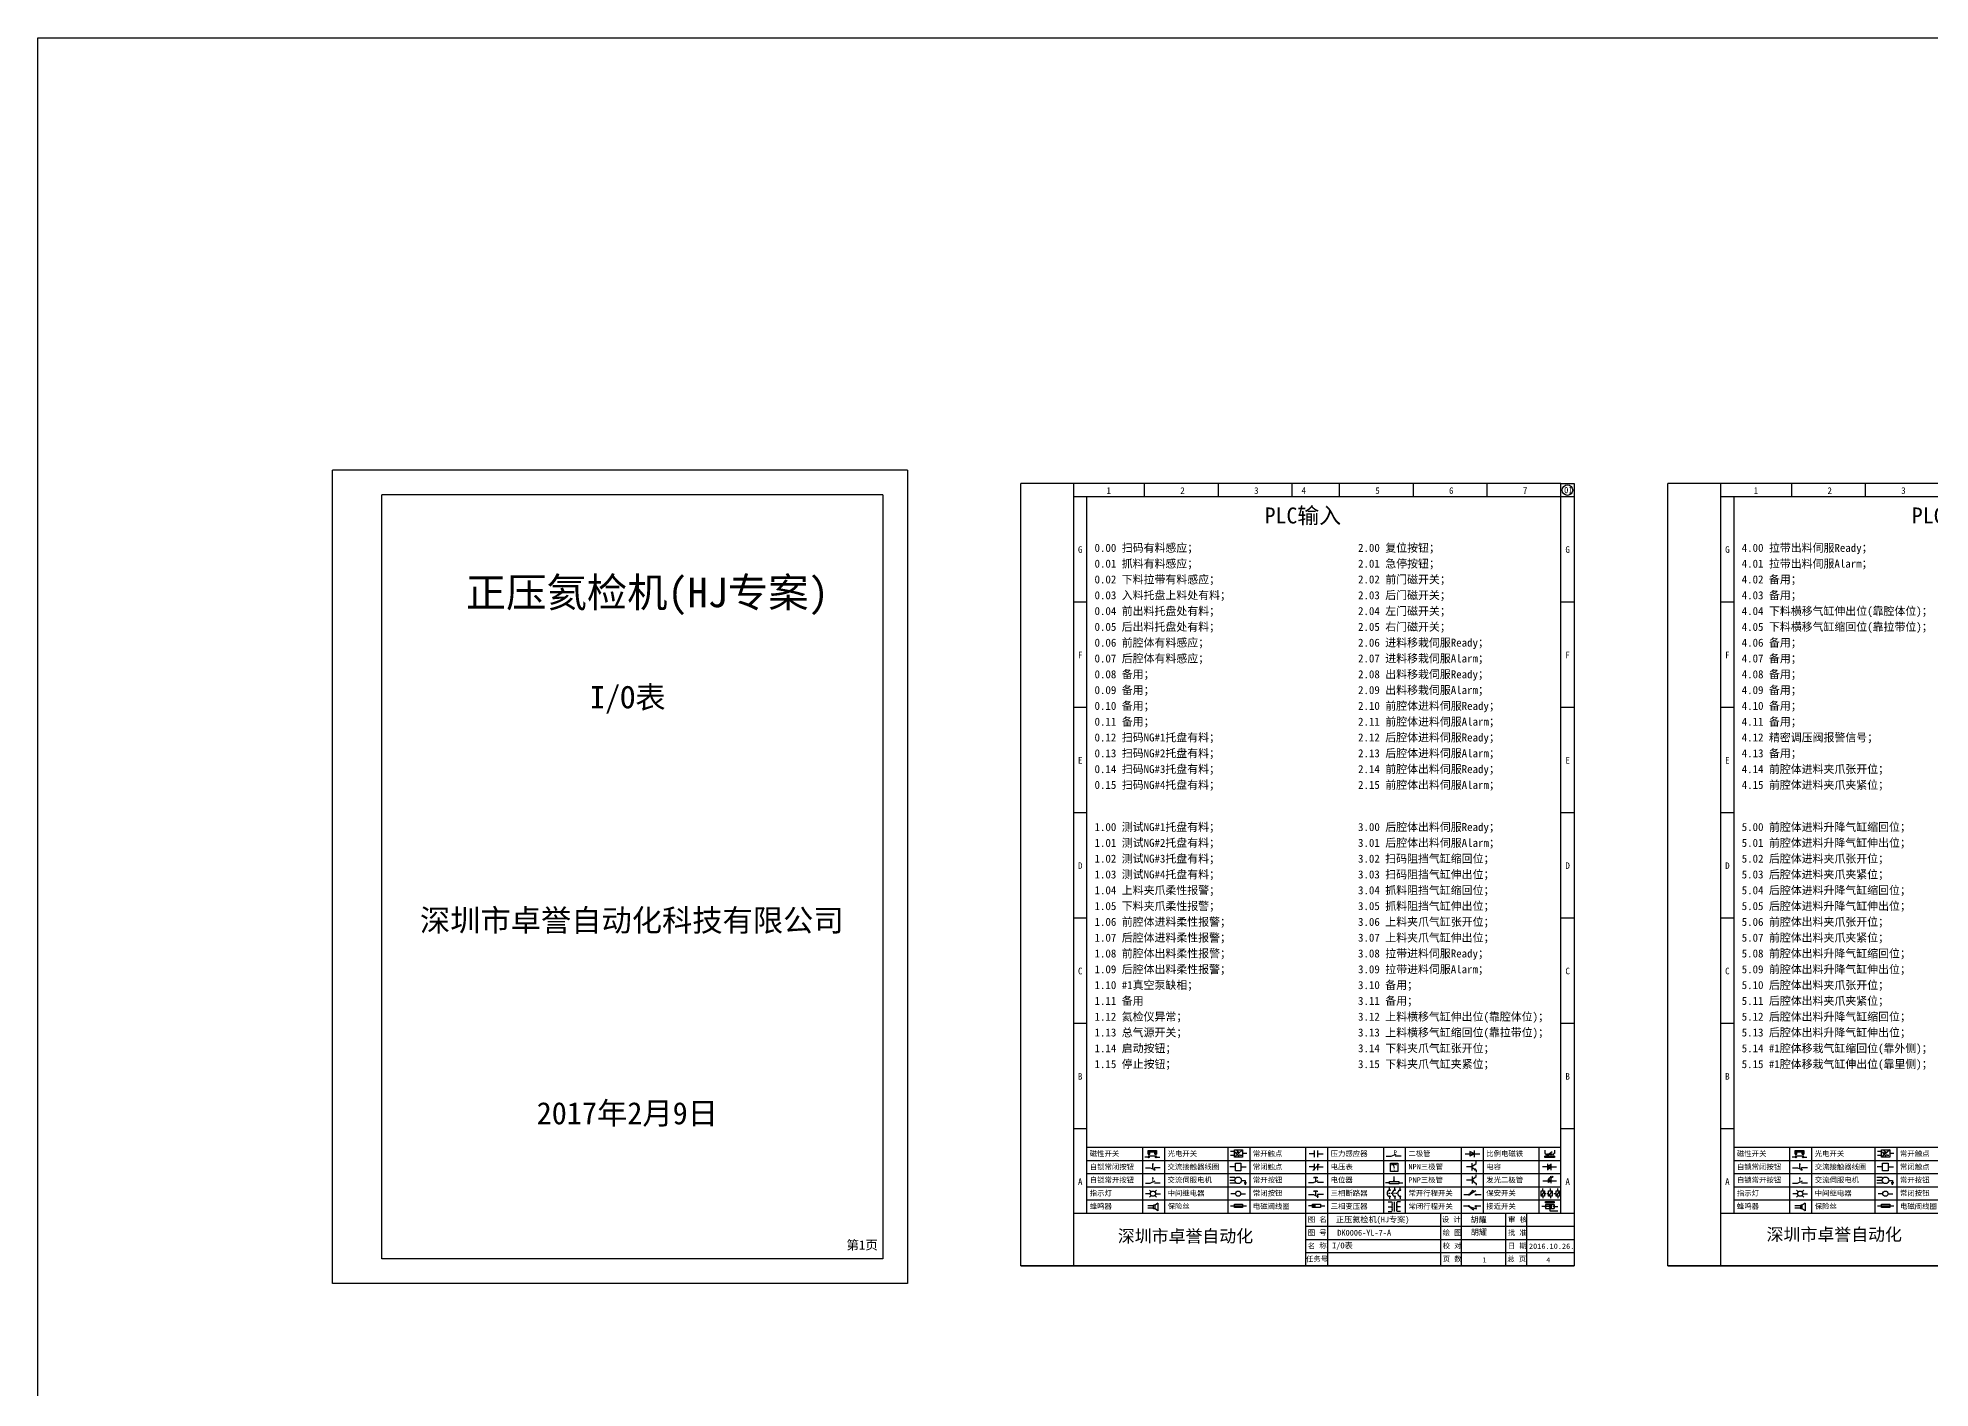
# Model space of a CAD drawing. Header units: millimetres. Extents: x -97 to 5214, y -62 to 3239.
# Drawn here: x -97 to 621, y 1244 to 1757 of the extents above; entities that cross this region are included whole.
import ezdxf

# ---------------------------------------------------------------- set-up
doc = ezdxf.new("R2010")
doc.units = ezdxf.units.MM
doc.layers.add('电气图内容', color=7, linetype='Continuous')
doc.styles.get("Standard").update_dxf_attribs({"font": 'SimSun.ttf'})
doc.styles.add('汉字', font='NSimSun.ttf')

# ---------------------------------------------------------------- blocks, each defined once
blk = doc.blocks.new('磁性开关')
at = {"linetype": 'ByBlock'}
h = blk.add_hatch(dxfattribs=at)
h.set_pattern_fill('ANSI31', color=256, scale=0.1, style=0)
h.paths.add_polyline_path([(-1907.69, -775.29), (-1910.88, -775.29), (-1910.88, -776.69), (-1910.25, -776.69), (-1910.25, -775.79), (-1908.31, -775.79), (-1908.31, -776.69), (-1907.69, -776.69)])
for p, q in [((-1910.88, -776.69), (-1910.88, -775.29)), ((-1910.88, -775.29), (-1907.69, -775.29)), ((-1907.69, -775.29), (-1907.69, -776.69)), ((-1910.91, -777.81), (-1912.09, -777.81)), ((-1910.88, -776.69), (-1910.25, -776.69)), ((-1910.88, -777.39), (-1907.69, -777.39)), ((-1910.25, -776.69), (-1910.25, -775.79)), ((-1910.25, -775.79), (-1908.31, -775.79)), ((-1908.31, -776.69), (-1908.31, -775.79)), ((-1908.31, -776.69), (-1907.69, -776.69)), ((-1907.66, -777.81), (-1906.48, -777.81))]:
    blk.add_line(p, q, dxfattribs=at)
for centre in [(-1910.68, -777.81), (-1907.88, -777.81)]:
    blk.add_circle(centre, 0.225, dxfattribs=at)
blk = doc.blocks.new('*U61')
at = {"linetype": 'ByBlock'}
for p, q in [((-1911.92, -782.07), (-1910.06, -782.07)), ((-1910.06, -782.07), (-1908.18, -782.88)), ((-1909.23, -780.45), (-1909.23, -780.67)), ((-1909.23, -780.45), (-1908.92, -780.84)), ((-1909.23, -780.84), (-1909.23, -781.05)), ((-1909.23, -781.23), (-1909.23, -781.44)), ((-1909.23, -781.61), (-1909.23, -781.83)), ((-1909.23, -782), (-1909.23, -782.21)), ((-1909.23, -782.38), (-1909.23, -782.43)), ((-1908.52, -783.07), (-1908.52, -782.07)), ((-1906.25, -782.07), (-1908.52, -782.07))]:
    blk.add_line(p, q, dxfattribs=at)
blk = doc.blocks.new('常开按钮')
at = {"linetype": 'ByBlock'}
for p, q in [((-1911.92, -787.73), (-1910.06, -787.73)), ((-1910.06, -787.73), (-1908.18, -786.93)), ((-1909.9, -785.68), (-1908.56, -785.68)), ((-1909.9, -785.68), (-1909.9, -786.07)), ((-1909.23, -785.68), (-1909.23, -785.89)), ((-1909.23, -786.06), (-1909.23, -786.28)), ((-1909.23, -786.45), (-1909.23, -786.67)), ((-1909.23, -786.84), (-1909.23, -787.05)), ((-1909.23, -787.22), (-1909.23, -787.38)), ((-1908.56, -785.68), (-1908.56, -786.07)), ((-1906.25, -787.73), (-1908.52, -787.73))]:
    blk.add_line(p, q, dxfattribs=at)
blk = doc.blocks.new('*U62')
at = {"linetype": 'ByBlock'}
for p, q in [((-1911.92, -792.89), (-1910.06, -792.89)), ((-1910.06, -792.89), (-1908.18, -792.08)), ((-1908.88, -791.17), (-1909.23, -790.71)), ((-1909.23, -790.71), (-1909.23, -790.92)), ((-1909.23, -791.09), (-1909.23, -791.31)), ((-1909.23, -791.48), (-1909.23, -791.69)), ((-1909.23, -791.86), (-1909.23, -792.08)), ((-1909.23, -792.25), (-1909.23, -792.47)), ((-1906.25, -792.89), (-1908.52, -792.89))]:
    blk.add_line(p, q, dxfattribs=at)
blk = doc.blocks.new('蜂鸣器')
at = {"linetype": 'ByBlock'}
for p, q in [((-1908.8, -796.48), (-1911.01, -796.48)), ((-1908.25, -796.26), (-1908.8, -796.26)), ((-1908.8, -797.68), (-1908.8, -796.26)), ((-1907.17, -795.53), (-1908.25, -796.26)), ((-1908.25, -797.68), (-1908.25, -796.26)), ((-1907.17, -795.53), (-1907.17, -798.41)), ((-1908.8, -797.46), (-1911.01, -797.46)), ((-1908.25, -797.68), (-1908.8, -797.68)), ((-1907.17, -798.41), (-1908.25, -797.68))]:
    blk.add_line(p, q, dxfattribs=at)
blk = doc.blocks.new('光电开关')
at = {"linetype": 'ByBlock'}
h = blk.add_hatch(dxfattribs=at)
h.set_pattern_fill('ANSI31', color=256, scale=0.01, style=0)
h.set_pattern_definition([(45, (0.172267, 0), (-0.0224506403, 0.0224506403), [])])
h.paths.add_polyline_path([(-1882.44, -776.34), (-1882.5, -775.91), (-1882.68, -776.07)])
h.paths.add_polyline_path([(-1882.44, -776.34), (-1882.68, -776.07), (-1882.86, -776.23)])
h.paths.add_polyline_path([(-1883.11, -776.45), (-1883.29, -776.61), (-1883.05, -776.88)])
h.paths.add_polyline_path([(-1883.29, -776.61), (-1883.47, -776.77), (-1883.05, -776.88)])
for p, q in [((-1880.91, -775.3), (-1884.01, -778.05)), ((-1883.14, -775.55), (-1882.44, -776.34)), ((-1884.01, -775.96), (-1885.56, -775.96)), ((-1884.01, -777.39), (-1885.56, -777.39)), ((-1883.75, -776.09), (-1883.05, -776.88)), ((-1883.11, -776.45), (-1883.47, -776.77)), ((-1883.05, -776.88), (-1883.47, -776.77)), ((-1883.05, -776.88), (-1883.11, -776.45)), ((-1882.5, -775.91), (-1882.86, -776.23)), ((-1882.44, -776.34), (-1882.86, -776.23)), ((-1882.78, -777.47), (-1882.23, -777.47)), ((-1882.44, -776.34), (-1882.5, -775.91)), ((-1882.23, -777.47), (-1882.23, -777.14)), ((-1882.23, -777.14), (-1881.78, -777.14)), ((-1881.78, -777.47), (-1881.78, -777.14)), ((-1881.23, -777.47), (-1881.78, -777.47)), ((-1879.37, -776.67), (-1880.91, -776.67))]:
    blk.add_line(p, q, dxfattribs=at)
blk.add_lwpolyline([(-1884.01, -775.3), (-1880.91, -775.3), (-1880.91, -778.05), (-1884.01, -778.05)], close=True, dxfattribs=at)
blk = doc.blocks.new('交流接触器线圈')
at = {"linetype": 'ByBlock'}
for p, q in [((-1880.82, -781.77), (-1882.87, -781.77)), ((-1878.72, -781.77), (-1876.67, -781.77))]:
    blk.add_line(p, q, dxfattribs=at)
blk.add_lwpolyline([(-1880.82, -780.28), (-1878.72, -780.28), (-1878.72, -783.26), (-1880.82, -783.26)], close=True, dxfattribs=at)
blk = doc.blocks.new('交流伺服电机')
at = {"linetype": 'ByBlock'}
for p, q in [((-1880.97, -785.75), (-1882.94, -785.75)), ((-1880.97, -786.85), (-1882.94, -786.85)), ((-1880.97, -787.94), (-1882.94, -787.94)), ((-1880.97, -785.75), (-1880.65, -786.03)), ((-1880.97, -787.94), (-1880.65, -787.67)), ((-1878.49, -786.85), (-1877.07, -786.85)), ((-1877.54, -787.72), (-1876.59, -787.72)), ((-1877.38, -788.01), (-1876.75, -788.01)), ((-1877.23, -788.29), (-1876.9, -788.29)), ((-1877.07, -786.85), (-1877.07, -787.72))]:
    blk.add_line(p, q, dxfattribs=at)
blk.add_circle((-1879.73, -786.85), 1.24, dxfattribs=at)
blk = doc.blocks.new('中间继电器')
at = {"linetype": 'ByBlock'}
for p, q in [((-1880.72, -791.92), (-1882.54, -791.92)), ((-1878.74, -791.92), (-1876.92, -791.92))]:
    blk.add_line(p, q, dxfattribs=at)
blk.add_circle((-1879.73, -791.92), 0.992, dxfattribs=at)
blk = doc.blocks.new('保险丝')
at = {"linetype": 'ByBlock'}
blk.add_line((-1882.72, -796.49), (-1876.55, -796.49), dxfattribs=at)
blk.add_lwpolyline([(-1881.2, -795.86), (-1878.06, -795.86), (-1878.06, -797.12), (-1881.2, -797.12)], close=True, dxfattribs=at)
blk = doc.blocks.new('指示灯')
at = {"linetype": 'ByBlock'}
for p, q in [((-1854.62, -775.59), (-1853.97, -776.23)), ((-1851.9, -775.59), (-1852.54, -776.23)), ((-1854.25, -776.92), (-1856.06, -776.92)), ((-1854.62, -778.25), (-1853.97, -777.61)), ((-1851.9, -778.25), (-1852.54, -777.61)), ((-1852.26, -776.92), (-1850.45, -776.92))]:
    blk.add_line(p, q, dxfattribs=at)
blk.add_circle((-1853.26, -776.92), 0.992, dxfattribs=at)
blk = doc.blocks.new('常开触点')
at = {"linetype": 'ByBlock'}
for p, q in [((-1853.82, -781.77), (-1855.88, -781.77)), ((-1853.82, -782.99), (-1853.82, -780.56)), ((-1852.6, -782.99), (-1852.6, -780.56)), ((-1852.6, -781.77), (-1850.55, -781.77))]:
    blk.add_line(p, q, dxfattribs=at)
blk = doc.blocks.new('常闭触点')
at = {"linetype": 'ByBlock'}
for p, q in [((-1853.82, -786.77), (-1855.88, -786.77)), ((-1852.01, -785.66), (-1854.43, -788.1)), ((-1853.82, -787.99), (-1853.82, -785.56)), ((-1852.6, -787.99), (-1852.6, -785.56)), ((-1852.6, -786.77), (-1850.55, -786.77))]:
    blk.add_line(p, q, dxfattribs=at)
blk = doc.blocks.new('常闭按钮')
at = {"linetype": 'ByBlock'}
for p, q in [((-1856.13, -792.28), (-1854.28, -792.28)), ((-1854.28, -792.28), (-1852.4, -793.09)), ((-1854.11, -790.83), (-1852.77, -790.83)), ((-1854.11, -790.83), (-1854.11, -791.22)), ((-1853.44, -790.83), (-1853.44, -791.04)), ((-1853.44, -791.21), (-1853.44, -791.43)), ((-1853.44, -791.6), (-1853.44, -791.82)), ((-1853.44, -791.99), (-1853.44, -792.2)), ((-1853.44, -792.37), (-1853.44, -792.53)), ((-1852.77, -790.83), (-1852.77, -791.22)), ((-1850.47, -792.28), (-1852.73, -792.28)), ((-1852.73, -792.28), (-1852.73, -793.43))]:
    blk.add_line(p, q, dxfattribs=at)
blk = doc.blocks.new('电磁阀线圈')
at = {"linetype": 'ByBlock'}
for p, q in [((-1854.61, -796.54), (-1856.17, -796.54)), ((-1854.61, -795.92), (-1853.75, -797.16)), ((-1853.75, -795.92), (-1854.61, -797.16)), ((-1853.75, -795.92), (-1853.75, -797.16)), ((-1851.53, -796.54), (-1849.97, -796.54))]:
    blk.add_line(p, q, dxfattribs=at)
blk.add_lwpolyline([(-1854.61, -795.92), (-1851.53, -795.92), (-1851.53, -797.16), (-1854.61, -797.16)], close=True, dxfattribs=at)
blk = doc.blocks.new('电容')
at = {"linetype": 'ByBlock'}
for p, q in [((-1756.08, -781.77), (-1758.13, -781.77)), ((-1756.08, -782.99), (-1756.08, -780.56)), ((-1754.86, -780.79), (-1756.08, -781.55)), ((-1754.86, -781.44), (-1756.08, -782.2)), ((-1754.86, -781.99), (-1756.08, -782.75)), ((-1754.86, -782.99), (-1754.86, -780.56)), ((-1754.86, -781.77), (-1752.81, -781.77))]:
    blk.add_line(p, q, dxfattribs=at)
blk = doc.blocks.new('电压表')
at = {"linetype": 'ByBlock'}
for p, q in [((-1814.84, -780.75), (-1814.91, -781.13)), ((-1814.6, -781.05), (-1814.91, -781.13)), ((-1814.84, -780.75), (-1814.46, -782.26)), ((-1814.84, -780.75), (-1814.6, -781.05))]:
    blk.add_line(p, q, dxfattribs=at)
blk.add_lwpolyline([(-1815.84, -780.34), (-1813.07, -780.34), (-1813.07, -783.49), (-1815.84, -783.49)], close=True, dxfattribs=at)
blk.add_arc((-1814.46, -782.26), 1.56, 46.83135, 133.16865, dxfattribs=at)
at = {"linetype": 'ByBlock', "insert": (-1814.7, -782.39), "char_height": 0.75, "width": 0.6768, "attachment_point": 1}
blk.add_mtext('V', dxfattribs=at)
blk = doc.blocks.new('电位器')
at = {"linetype": 'ByBlock'}
for p, q in [((-1816.21, -787.75), (-1817.79, -787.75)), ((-1814.45, -787.3), (-1814.62, -786.96)), ((-1814.62, -786.96), (-1814.27, -786.96)), ((-1814.45, -787.3), (-1814.45, -785.39)), ((-1814.45, -787.3), (-1814.27, -786.96)), ((-1812.68, -787.75), (-1811.1, -787.75))]:
    blk.add_line(p, q, dxfattribs=at)
blk.add_lwpolyline([(-1816.21, -787.3), (-1812.68, -787.3), (-1812.68, -788.2), (-1816.21, -788.2)], close=True, dxfattribs=at)
blk = doc.blocks.new('三相断路器')
at = {"linetype": 'ByBlock'}
for p, q in [((-1816.17, -790.33), (-1816.17, -789.7)), ((-1814.17, -790.33), (-1814.17, -789.7)), ((-1812.18, -790.33), (-1812.18, -789.7)), ((-1817.14, -791.74), (-1816.72, -791.74)), ((-1816.45, -791.74), (-1816.03, -791.74)), ((-1816.17, -793.19), (-1816.17, -793.83)), ((-1815.76, -791.74), (-1815.34, -791.74)), ((-1815.07, -791.74), (-1814.65, -791.74)), ((-1814.38, -791.74), (-1813.96, -791.74)), ((-1814.17, -793.19), (-1814.17, -793.83)), ((-1813.69, -791.74), (-1813.27, -791.74)), ((-1812.18, -793.19), (-1812.18, -793.83))]:
    blk.add_line(p, q, dxfattribs=at)
for centre in [(-1816.17, -790.55), (-1816.17, -792.98), (-1814.17, -790.55), (-1814.17, -792.98), (-1812.18, -790.55), (-1812.18, -792.98)]:
    blk.add_circle(centre, 0.219, dxfattribs=at)
for centre in [(-1815.81, -791.74), (-1813.82, -791.74), (-1811.83, -791.74)]:
    blk.add_arc(centre, 1.32, 115.57905, 244.42095, dxfattribs=at)
blk = doc.blocks.new('三相变压器')
at = {"linetype": 'ByBlock'}
for p, q in [((-1816.69, -795.03), (-1815.37, -795.03)), ((-1816.69, -796.87), (-1815.37, -796.87)), ((-1815.37, -795.03), (-1815.37, -795.24)), ((-1814.34, -798.7), (-1814.34, -795.04)), ((-1812, -795.03), (-1813.32, -795.03)), ((-1813.32, -795.03), (-1813.32, -795.24)), ((-1812, -796.87), (-1813.32, -796.87)), ((-1816.69, -798.71), (-1815.37, -798.71)), ((-1815.37, -798.71), (-1815.37, -798.5)), ((-1813.32, -798.71), (-1813.32, -798.5)), ((-1812, -798.71), (-1813.32, -798.71))]:
    blk.add_line(p, q, dxfattribs=at)
for centre, start, end in [((-1815.37, -795.51), 270, 90), ((-1815.37, -796.06), 270, 90), ((-1815.37, -796.6), 270, 90), ((-1815.37, -797.14), 270, 90), ((-1813.32, -795.51), 90, 270), ((-1813.32, -796.06), 90, 270), ((-1813.32, -796.6), 90, 270), ((-1813.32, -797.14), 90, 270), ((-1815.37, -797.68), 270, 90), ((-1815.37, -798.23), 270, 90), ((-1813.32, -797.68), 90, 270), ((-1813.32, -798.23), 90, 270)]:
    blk.add_arc(centre, 0.271, start, end, dxfattribs=at)
blk = doc.blocks.new('二极管')
at = {"linetype": 'ByBlock'}
for p, q in [((-1783.97, -777.99), (-1783.97, -775.56)), ((-1787.52, -776.77), (-1781.92, -776.77)), ((-1783.97, -776.77), (-1785.69, -775.9)), ((-1785.69, -775.9), (-1785.69, -777.65)), ((-1783.97, -776.77), (-1785.69, -777.65))]:
    blk.add_line(p, q, dxfattribs=at)
blk = doc.blocks.new('NPN三极管')
at = {"linetype": 'ByBlock'}
for p, q in [((-1785.73, -781.97), (-1787.81, -781.97)), ((-1785.73, -780.61), (-1785.73, -783.32)), ((-1785.73, -781.82), (-1784.15, -780.66)), ((-1785.73, -782.11), (-1784.15, -783.27)), ((-1784.41, -782.73), (-1784.74, -783.18)), ((-1784.15, -783.27), (-1784.41, -782.73)), ((-1784.15, -780.66), (-1784.15, -779.98)), ((-1784.15, -783.27), (-1784.74, -783.18)), ((-1784.15, -783.27), (-1784.15, -783.96))]:
    blk.add_line(p, q, dxfattribs=at)
blk = doc.blocks.new('发光二极管')
at = {"linetype": 'ByBlock'}
for p, q in [((-1758.01, -786.77), (-1752.89, -786.77)), ((-1754.84, -786.77), (-1756.04, -786.16)), ((-1756.04, -786.16), (-1756.04, -787.39)), ((-1754.84, -786.77), (-1756.04, -787.39)), ((-1755.78, -785.92), (-1754.89, -785.14)), ((-1754.89, -785.14), (-1755.2, -785.22)), ((-1755.2, -785.22), (-1755.01, -785.43)), ((-1755.08, -785.92), (-1754.18, -785.14)), ((-1754.89, -785.14), (-1755.01, -785.43)), ((-1754.84, -787.63), (-1754.84, -785.92)), ((-1754.18, -785.14), (-1754.49, -785.22)), ((-1754.49, -785.22), (-1754.31, -785.43)), ((-1754.18, -785.14), (-1754.31, -785.43))]:
    blk.add_line(p, q, dxfattribs=at)
blk = doc.blocks.new('PNP三极管')
at = {"linetype": 'ByBlock'}
for p, q in [((-1784.9, -786.74), (-1786.98, -786.74)), ((-1784.9, -785.38), (-1784.9, -788.09)), ((-1784.9, -786.59), (-1783.32, -785.43)), ((-1784.9, -786.88), (-1783.32, -788.04)), ((-1784.9, -786.88), (-1784.31, -786.97)), ((-1784.9, -786.88), (-1784.64, -787.42)), ((-1784.31, -786.97), (-1784.64, -787.42)), ((-1783.32, -785.43), (-1783.32, -784.75)), ((-1783.32, -788.04), (-1783.32, -788.73))]:
    blk.add_line(p, q, dxfattribs=at)
blk = doc.blocks.new('常开行程开关')
at = {"linetype": 'ByBlock'}
for p, q in [((-1786.29, -792.3), (-1788.01, -792.3)), ((-1785.89, -792.17), (-1784.52, -790.62)), ((-1785.89, -792.17), (-1783.43, -790.72)), ((-1784.52, -790.62), (-1784.19, -791.17)), ((-1781.48, -792.3), (-1783.21, -792.3))]:
    blk.add_line(p, q, dxfattribs=at)
for centre in [(-1786.07, -792.3), (-1783.42, -792.3)]:
    blk.add_circle(centre, 0.219, dxfattribs=at)
blk = doc.blocks.new('常闭行程开关')
at = {"linetype": 'ByBlock'}
for p, q in [((-1786.34, -796.62), (-1788.07, -796.62)), ((-1785.93, -796.72), (-1783.25, -797.7)), ((-1785.93, -796.72), (-1784.3, -798)), ((-1783.48, -796.84), (-1783.48, -797.85)), ((-1781.54, -796.62), (-1783.26, -796.62)), ((-1784.3, -798), (-1784.08, -797.4))]:
    blk.add_line(p, q, dxfattribs=at)
for centre in [(-1786.12, -796.62), (-1783.48, -796.62)]:
    blk.add_circle(centre, 0.219, dxfattribs=at)
blk = doc.blocks.new('比例电磁阀')
at = {"linetype": 'ByBlock'}
for p, q in [((-1757.26, -775.38), (-1757.26, -776.71)), ((-1753.58, -775.38), (-1753.58, -776.71)), ((-1757.26, -776.71), (-1757.05, -776.71)), ((-1753.6, -777.73), (-1757.25, -777.73)), ((-1757.25, -778.13), (-1757.25, -777.73)), ((-1753.6, -778.13), (-1757.25, -778.13)), ((-1754.5, -775.98), (-1756.35, -777.44)), ((-1756.35, -777.44), (-1756.25, -777.25)), ((-1756.35, -777.44), (-1756.15, -777.38)), ((-1756.15, -777.38), (-1756.25, -777.25)), ((-1753.58, -776.71), (-1753.8, -776.71)), ((-1753.6, -777.73), (-1753.6, -778.13))]:
    blk.add_line(p, q, dxfattribs=at)
for centre in [(-1756.78, -776.71), (-1756.24, -776.71), (-1755.7, -776.71), (-1755.15, -776.71), (-1754.61, -776.71), (-1754.07, -776.71)]:
    blk.add_arc(centre, 0.271, 180, 0, dxfattribs=at)
blk = doc.blocks.new('保安开关')
at = {"linetype": 'ByBlock'}
for p, q in [((-1757.96, -790.79), (-1757.96, -789.97)), ((-1755.17, -790.79), (-1755.17, -789.97)), ((-1752.39, -790.79), (-1752.39, -789.97)), ((-1757.33, -790.79), (-1758.6, -792.81)), ((-1757.96, -792.81), (-1757.96, -793.62)), ((-1757.33, -791.8), (-1756.72, -791.8)), ((-1756.35, -791.8), (-1755.89, -791.8)), ((-1754.54, -790.79), (-1755.81, -792.81)), ((-1755.17, -792.81), (-1755.17, -793.62)), ((-1754.52, -791.8), (-1754.06, -791.8)), ((-1753.69, -791.8), (-1753.08, -791.8)), ((-1751.75, -790.79), (-1753.02, -792.81)), ((-1752.39, -792.81), (-1752.39, -793.62))]:
    blk.add_line(p, q, dxfattribs=at)
for points in [[(-1758.6, -790.79), (-1757.33, -790.79), (-1757.33, -792.81), (-1758.6, -792.81)], [(-1755.81, -790.79), (-1754.54, -790.79), (-1754.54, -792.81), (-1755.81, -792.81)], [(-1753.02, -790.79), (-1751.75, -790.79), (-1751.75, -792.81), (-1753.02, -792.81)]]:
    blk.add_lwpolyline(points, close=True, dxfattribs=at)
blk = doc.blocks.new('接近开关')
at = {"linetype": 'ByBlock'}
h = blk.add_hatch(dxfattribs=at)
h.set_pattern_fill('ANSI31', color=256, scale=0.01, style=0)
h.set_pattern_definition([(45, (-89.131516, -30.795668), (-0.0224506403, 0.0224506403), [])])
h.paths.add_polyline_path([(-1513.76, -1123.35), (-1513.76, -1122.85), (-1516.96, -1122.85), (-1516.96, -1123.35)])
for p, q in [((-1517.18, -1124.71), (-1518.36, -1124.71)), ((-1516.96, -1123.35), (-1516.96, -1122.85)), ((-1516.96, -1122.85), (-1513.76, -1122.85)), ((-1516.96, -1123.35), (-1513.76, -1123.35)), ((-1516.96, -1123.95), (-1513.76, -1123.95)), ((-1516.96, -1123.95), (-1516.96, -1125.47)), ((-1516.96, -1125.47), (-1513.76, -1125.47)), ((-1515.91, -1124.71), (-1516.45, -1124.71)), ((-1515.11, -1124.31), (-1515.91, -1124.71)), ((-1515.11, -1125.11), (-1515.91, -1124.71)), ((-1515.36, -1125.69), (-1515.36, -1126.36)), ((-1515.36, -1126.36), (-1512.36, -1126.36)), ((-1515.33, -1124.53), (-1515.17, -1124.53)), ((-1515.33, -1124.88), (-1515.17, -1124.88)), ((-1515.25, -1124.45), (-1515.25, -1124.61)), ((-1515.11, -1124.31), (-1515.11, -1125.11)), ((-1515.11, -1124.48), (-1514.58, -1124.48)), ((-1515.11, -1124.94), (-1514.58, -1124.94)), ((-1513.76, -1122.85), (-1513.76, -1123.35)), ((-1513.76, -1123.95), (-1513.76, -1125.47)), ((-1513.54, -1124.71), (-1512.36, -1124.71))]:
    blk.add_line(p, q, dxfattribs=at)
for centre in [(-1516.96, -1124.71), (-1515.36, -1125.47), (-1513.76, -1124.71)]:
    blk.add_circle(centre, 0.225, dxfattribs=at)
blk = doc.blocks.new('压力感应器')
at = {"linetype": 'ByBlock'}
for p, q in [((-1817.44, -777.73), (-1815.59, -777.73)), ((-1815.59, -777.73), (-1813.71, -776.93)), ((-1811.78, -777.73), (-1814.05, -777.73))]:
    blk.add_line(p, q, dxfattribs=at)
at = {"linetype": 'ByBlock', "insert": (-1814.65, -775.48), "char_height": 1.68, "width": 1.2242, "attachment_point": 1}
blk.add_mtext('{\\fNSimSun|b0|i0|c134|p49;P}', dxfattribs=at)

msp = doc.modelspace()

# ---------------------------------------------------------------- linework, layer by layer
for p, q in [((232.794, 1592.786), (14.499, 1592.786)), ((14.499, 1284.055), (14.499, 1592.786)), ((232.794, 1592.786), (232.794, 1284.055)), ((223.438, 1583.431), (33.21, 1583.431)), ((33.21, 1293.41), (33.21, 1583.431)), ((223.438, 1583.431), (223.438, 1293.41)), ((223.438, 1293.41), (33.21, 1293.41)), ((232.794, 1284.055), (14.499, 1284.055))]:
    msp.add_line(p, q)
at = {"linetype": 'ByBlock'}
for p, q in [((275.738, 1290.734), (275.738, 1587.734)), ((295.738, 1587.734), (275.738, 1587.734)), ((480.738, 1587.734), (295.738, 1587.734)), ((295.738, 1587.734), (295.738, 1290.734)), ((480.738, 1587.734), (485.738, 1587.734)), ((485.738, 1587.734), (485.738, 1290.734)), ((521.355, 1290.734), (521.355, 1587.734)), ((541.355, 1587.734), (521.355, 1587.734)), ((726.355, 1587.734), (541.355, 1587.734)), ((541.355, 1587.734), (541.355, 1290.734)), ((485.738, 1582.734), (295.738, 1582.734)), ((300.738, 1582.734), (300.738, 1310.734)), ((731.355, 1582.734), (541.355, 1582.734)), ((546.355, 1582.734), (546.355, 1310.734)), ((485.738, 1290.734), (275.738, 1290.734)), ((275.738, 1290.734), (485.738, 1290.734)), ((731.355, 1290.734), (521.355, 1290.734)), ((521.355, 1290.734), (731.355, 1290.734))]:
    msp.add_line(p, q, dxfattribs=at)
at = {"color": 0, "lineweight": -2}
msp.add_lwpolyline([(-97.31, 1756.939), (2445.521, 1756.939), (2445.521, -62.322), (-97.31, -62.322)], close=True, dxfattribs=at)
at = {"linetype": 'ByBlock'}
for points in [[(322.738, 1582.734), (322.738, 1587.734)], [(350.738, 1582.734), (350.738, 1587.734)], [(378.738, 1582.734), (378.738, 1587.734)], [(396.738, 1582.734), (396.738, 1587.734)], [(424.738, 1582.734), (424.738, 1587.734)], [(452.738, 1582.734), (452.738, 1587.734)], [(480.738, 1310.734), (480.738, 1587.734)], [(568.355, 1582.734), (568.355, 1587.734)], [(596.355, 1582.734), (596.355, 1587.734)], [(300.738, 1582.734), (295.738, 1582.734)], [(300.738, 1582.734), (295.738, 1582.734)], [(546.355, 1582.734), (541.355, 1582.734)], [(546.355, 1582.734), (541.355, 1582.734)], [(300.738, 1542.734), (295.738, 1542.734)], [(485.738, 1542.734), (480.738, 1542.734)], [(546.355, 1542.734), (541.355, 1542.734)], [(300.738, 1502.734), (295.738, 1502.734)], [(485.738, 1502.734), (480.738, 1502.734)], [(546.355, 1502.734), (541.355, 1502.734)], [(300.738, 1462.734), (295.738, 1462.734)], [(485.738, 1462.734), (480.738, 1462.734)], [(546.355, 1462.734), (541.355, 1462.734)], [(300.738, 1422.734), (295.738, 1422.734)], [(485.738, 1422.734), (480.738, 1422.734)], [(546.355, 1422.734), (541.355, 1422.734)], [(300.738, 1382.734), (295.738, 1382.734)], [(485.738, 1382.734), (480.738, 1382.734)], [(546.355, 1382.734), (541.355, 1382.734)], [(300.738, 1342.734), (295.738, 1342.734)], [(485.738, 1342.734), (480.738, 1342.734)], [(546.355, 1342.734), (541.355, 1342.734)], [(300.738, 1335.734), (480.738, 1335.734)], [(300.738, 1330.734), (480.738, 1330.734)], [(321.932, 1335.734), (321.932, 1310.734)], [(330.265, 1335.734), (330.265, 1310.734)], [(354.298, 1335.734), (354.298, 1310.734)], [(362.631, 1335.734), (362.631, 1310.734)], [(383.825, 1335.734), (383.825, 1290.734)], [(392.158, 1335.734), (392.158, 1290.734)], [(413.352, 1335.734), (413.352, 1310.734)], [(421.684, 1335.734), (421.684, 1310.734)], [(442.878, 1335.734), (442.878, 1310.734)], [(451.211, 1335.734), (451.211, 1310.734)], [(472.405, 1335.734), (472.405, 1310.734)], [(546.355, 1335.734), (726.355, 1335.734)], [(546.355, 1330.734), (726.355, 1330.734)], [(567.549, 1335.734), (567.549, 1310.734)], [(575.882, 1335.734), (575.882, 1310.734)], [(599.915, 1335.734), (599.915, 1310.734)], [(608.248, 1335.734), (608.248, 1310.734)], [(300.738, 1325.734), (480.738, 1325.734)], [(546.355, 1325.734), (726.355, 1325.734)], [(300.738, 1320.734), (480.738, 1320.734)], [(300.738, 1315.734), (480.738, 1315.734)], [(546.355, 1320.734), (726.355, 1320.734)], [(546.355, 1315.734), (726.355, 1315.734)], [(295.738, 1310.734), (485.738, 1310.734)], [(435.068, 1310.734), (435.068, 1290.734)], [(442.878, 1310.734), (442.878, 1290.734)], [(459.738, 1310.734), (459.738, 1290.734)], [(467.738, 1310.734), (467.738, 1290.734)], [(541.355, 1310.734), (731.355, 1310.734)], [(383.825, 1305.734), (485.738, 1305.734)], [(383.825, 1300.734), (485.738, 1300.734)], [(383.825, 1295.734), (485.738, 1295.734)]]:
    msp.add_lwpolyline(points, dxfattribs=at)
msp.add_circle((483.21, 1585.246), 2, dxfattribs=at)

# ---------------------------------------------------------------- block references
for name, p in [('磁性开关', (2234.949, 2109.825)), ('*U61', (2234.949, 2110.033)), ('交流接触器线圈', (2238.002, 2110.033)), ('光电开关', (2240.842, 2110.033)), ('光电开关', (2240.842, 2110.033)), ('常开触点', (2241.056, 2115.033)), ('常闭触点', (2241.056, 2115.033)), ('压力感应器', (2231.895, 2110.033)), ('电压表', (2231.895, 2110.033)), ('二极管', (2231.895, 2110.033)), ('NPN三极管', (2232.72, 2110.262)), ('电容', (2231.895, 2110.033)), ('比例电磁阀', (2231.895, 2110.033)), ('磁性开关', (2480.566, 2109.825)), ('*U61', (2480.566, 2110.033)), ('交流接触器线圈', (2483.619, 2110.033)), ('光电开关', (2486.459, 2110.033)), ('光电开关', (2486.459, 2110.033)), ('*U62', (2234.949, 2115.033)), ('交流伺服电机', (2238.002, 2110.033)), ('常开按钮', (2296.842, 2110.033)), ('电位器', (2231.895, 2110.033)), ('PNP三极管', (2231.895, 2110.033)), ('发光二极管', (2231.895, 2109.744)), ('*U62', (2480.566, 2115.033)), ('交流伺服电机', (2483.619, 2110.033)), ('指示灯', (2179.163, 2095.033)), ('蜂鸣器', (2234.949, 2110.033)), ('中间继电器', (2238.002, 2110.033)), ('常闭按钮', (2241.056, 2110.033)), ('三相断路器', (2231.895, 2110.033)), ('三相变压器', (2231.895, 2110.033)), ('常开行程开关', (2231.895, 2110.033)), ('保安开关', (2231.895, 2110.033)), ('接近开关', (1991.896, 2437.95)), ('指示灯', (2424.78, 2095.033)), ('蜂鸣器', (2480.566, 2110.033)), ('中间继电器', (2483.619, 2110.033)), ('保险丝', (2238.002, 2110.033)), ('电磁阀线圈', (2241.056, 2110.033)), ('常闭行程开关', (2231.895, 2110.033)), ('保险丝', (2483.619, 2110.033))]:
    msp.add_blockref(name, p, dxfattribs=at)

# ---------------------------------------------------------------- texts
at = {"linetype": 'ByBlock', "attachment_point": 1}
for s, insert, char_height, width in [('{\\fKaiTi_GB2312|b0|i0|c134|p0;1}', (308.282, 1586.306), 2.5, 11.7517), ('{\\fKaiTi_GB2312|b0|i0|c134|p0;2}', (336.282, 1586.306), 2.5, 11.7517), ('{\\fKaiTi_GB2312|b0|i0|c134|p0;3}', (364.282, 1586.306), 2.5, 11.7517), ('{\\fKaiTi_GB2312|b0|i0|c134|p0;4}', (382.282, 1586.306), 2.5, 11.7517), ('{\\fKaiTi_GB2312|b0|i0|c134|p0;5}', (410.282, 1586.306), 2.5, 11.7517), ('{\\fKaiTi_GB2312|b0|i0|c134|p0;6}', (438.282, 1586.306), 2.5, 11.7517), ('{\\fKaiTi_GB2312|b0|i0|c134|p0;7}', (466.282, 1586.306), 2.5, 11.7517), ('{\\fKaiTi_GB2312|b0|i0|c134|p0;01}', (481.936, 1586.445), 2.4, 60.2542), ('{\\fKaiTi_GB2312|b0|i0|c134|p0;1}', (553.899, 1586.306), 2.5, 11.7517), ('{\\fKaiTi_GB2312|b0|i0|c134|p0;2}', (581.899, 1586.306), 2.5, 11.7517), ('{\\fKaiTi_GB2312|b0|i0|c134|p0;3}', (609.899, 1586.306), 2.5, 11.7517), ('{\\fKaiTi_GB2312|b0|i0|c134|p0;G}', (297.445, 1563.905), 2.5, 5), ('{\\fKaiTi_GB2312|b0|i0|c134|p0;G}', (482.445, 1563.905), 2.5, 5), ('{\\fKaiTi_GB2312|b0|i0|c134|p0;G}', (543.062, 1563.905), 2.5, 5), ('{\\fKaiTi_GB2312|b0|i0|c134|p0;F}', (297.445, 1523.905), 2.5, 5), ('{\\fKaiTi_GB2312|b0|i0|c134|p0;F}', (482.445, 1523.905), 2.5, 5), ('{\\fKaiTi_GB2312|b0|i0|c134|p0;F}', (543.062, 1523.905), 2.5, 5), ('{\\fKaiTi_GB2312|b0|i0|c134|p0;E}', (297.445, 1483.905), 2.5, 5), ('{\\fKaiTi_GB2312|b0|i0|c134|p0;E}', (482.445, 1483.905), 2.5, 5), ('{\\fKaiTi_GB2312|b0|i0|c134|p0;E}', (543.062, 1483.905), 2.5, 5), ('{\\fKaiTi_GB2312|b0|i0|c134|p0;D}', (297.445, 1443.905), 2.5, 5), ('{\\fKaiTi_GB2312|b0|i0|c134|p0;D}', (482.445, 1443.905), 2.5, 5), ('{\\fKaiTi_GB2312|b0|i0|c134|p0;D}', (543.062, 1443.905), 2.5, 5), ('{\\fKaiTi_GB2312|b0|i0|c134|p0;C}', (297.445, 1403.905), 2.5, 5), ('{\\fKaiTi_GB2312|b0|i0|c134|p0;C}', (482.445, 1403.905), 2.5, 5), ('{\\fKaiTi_GB2312|b0|i0|c134|p0;C}', (543.062, 1403.905), 2.5, 5), ('{\\fKaiTi_GB2312|b0|i0|c134|p0;B}', (297.445, 1363.905), 2.5, 5), ('{\\fKaiTi_GB2312|b0|i0|c134|p0;B}', (482.445, 1363.905), 2.5, 5), ('{\\fKaiTi_GB2312|b0|i0|c134|p0;B}', (543.062, 1363.905), 2.5, 5), ('{\\fKaiTi_GB2312|b0|i0|c134|p0;A}', (297.445, 1323.905), 2.5, 5), ('{\\fKaiTi_GB2312|b0|i0|c134|p0;A}', (482.445, 1323.905), 2.5, 5), ('{\\fKaiTi_GB2312|b0|i0|c134|p0;A}', (543.062, 1323.905), 2.5, 5)]:
    msp.add_mtext(s, dxfattribs=dict(at, insert=insert, char_height=char_height, width=width))
at = {"attachment_point": 1}
for s, insert, char_height, width in [('{\\fKaiTi_GB2312|b0|i0|c134|p49;\\C7;PLC\\fSimSun|b0|i0|c134|p2;输入}', (368.3, 1578.638), 6.075, 719.83479), ('{\\fKaiTi_GB2312|b0|i0|c134|p49;\\C7;PLC\\fSimSun|b0|i0|c134|p2;输入}', (613.917, 1578.638), 6.075, 719.83479), ('0.00 扫码有料感应；', (303.737, 1564.833), 3.0375, 359.91739), ('0.01 抓料有料感应；', (303.737, 1558.833), 3.0375, 359.91739), ('2.00 复位按钮；', (403.737, 1564.833), 3.0375, 359.91739), ('2.01 急停按钮；', (403.737, 1558.833), 3.0375, 359.91739), ('{\\C1;4.00 拉带出料伺服Ready；}', (549.354, 1564.833), 3.0375, 359.91739), ('{\\C1;4.01 拉带出料伺服Alarm；}', (549.354, 1558.833), 3.0375, 359.91739), ('0.02 下料拉带有料感应；', (303.737, 1552.833), 3.0375, 359.91739), ('2.02 前门磁开关；', (403.737, 1552.833), 3.0375, 359.91739), ('{\\C6;4.02 备用；}', (549.354, 1552.833), 3.0375, 359.91739), ('0.03 入料托盘上料处有料；', (303.737, 1546.833), 3.0375, 359.91739), ('2.03 后门磁开关；', (403.737, 1546.833), 3.0375, 359.91739), ('{\\C6;4.03 备用；}', (549.354, 1546.833), 3.0375, 359.91739), ('0.04 前出料托盘处有料；', (303.737, 1540.833), 3.0375, 359.91739), ('2.04 左门磁开关；', (403.737, 1540.833), 3.0375, 359.91739), ('4.04 下料横移气缸伸出位(靠腔体位)；', (549.354, 1540.833), 3.0375, 359.91739), ('0.05 后出料托盘处有料；', (303.737, 1534.833), 3.0375, 359.91739), ('2.05 右门磁开关；', (403.737, 1534.833), 3.0375, 359.91739), ('4.05 下料横移气缸缩回位(靠拉带位)；', (549.354, 1534.833), 3.0375, 359.91739), ('0.06 前腔体有料感应；', (303.737, 1528.833), 3.0375, 359.91739), ('0.07 后腔体有料感应；', (303.737, 1522.833), 3.0375, 359.91739), ('2.06 进料移栽伺服Ready；', (403.737, 1528.833), 3.0375, 359.91739), ('2.07 进料移栽伺服Alarm；', (403.737, 1522.833), 3.0375, 359.91739), ('{\\C6;4.06 备用；}', (549.354, 1528.833), 3.0375, 359.91739), ('{\\C6;4.07 备用；}', (549.354, 1522.833), 3.0375, 359.91739), ('{\\C6;0.08 备用；}', (303.737, 1516.833), 3.0375, 359.91739), ('2.08 出料移栽伺服Ready；', (403.737, 1516.833), 3.0375, 359.91739), ('{\\C6;4.08 备用；}', (549.354, 1516.833), 3.0375, 359.91739), ('{\\C6;0.09 备用；}', (303.737, 1510.833), 3.0375, 359.91739), ('2.09 出料移栽伺服Alarm；', (403.737, 1510.833), 3.0375, 359.91739), ('{\\C6;4.09 备用；}', (549.354, 1510.833), 3.0375, 359.91739), ('{\\C6;0.10 备用；}', (303.737, 1504.833), 3.0375, 359.91739), ('2.10 前腔体进料伺服Ready；', (403.737, 1504.833), 3.0375, 359.91739), ('{\\C6;4.10 备用；}', (549.354, 1504.833), 3.0375, 359.91739), ('{\\C6;0.11 备用；}', (303.737, 1498.833), 3.0375, 359.91739), ('2.11 前腔体进料伺服Alarm；', (403.737, 1498.833), 3.0375, 359.91739), ('{\\C6;4.11 备用；}', (549.354, 1498.833), 3.0375, 359.91739), ('0.12 扫码NG#1托盘有料；', (303.737, 1492.833), 3.0375, 359.91739), ('0.13 扫码NG#2托盘有料；', (303.737, 1486.833), 3.0375, 359.91739), ('2.12 后腔体进料伺服Ready；', (403.737, 1492.833), 3.0375, 359.91739), ('2.13 后腔体进料伺服Alarm；', (403.737, 1486.833), 3.0375, 359.91739), ('{\\C1;4.12 精密调压阀报警信号；}', (549.354, 1492.833), 3.0375, 359.91739), ('\\pt63.788;{\\C6;4.13 备用；}', (549.354, 1486.833), 3.0375, 359.91739), ('0.14 扫码NG#3托盘有料；', (303.737, 1480.833), 3.0375, 359.91739), ('2.14 前腔体出料伺服Ready；', (403.737, 1480.833), 3.0375, 359.91739), ('4.14 前腔体进料夹爪张开位；', (549.354, 1480.833), 3.0375, 359.91739), ('0.15 扫码NG#4托盘有料；', (303.737, 1474.833), 3.0375, 359.91739), ('2.15 前腔体出料伺服Alarm；', (403.737, 1474.833), 3.0375, 359.91739), ('4.15 前腔体进料夹爪夹紧位；', (549.354, 1474.833), 3.0375, 359.91739), ('1.00 测试NG#1托盘有料{\\C3;；}', (303.737, 1458.833), 3.0375, 359.91739), ('3.00 后腔体出料伺服Ready；', (403.737, 1458.833), 3.0375, 359.91739), ('5.00 前腔体进料升降气缸缩回位；', (549.354, 1458.833), 3.0375, 359.91739), ('1.01 测试NG#2托盘有料；', (303.737, 1452.833), 3.0375, 359.91739), ('3.01 后腔体出料伺服Alarm；', (403.737, 1452.833), 3.0375, 359.91739), ('5.01 前腔体进料升降气缸伸出位；', (549.354, 1452.833), 3.0375, 359.91739), ('1.02 测试NG#3托盘有料；', (303.737, 1446.833), 3.0375, 359.91739), ('3.02 扫码阻挡气缸缩回位；', (403.737, 1446.833), 3.0375, 359.91739), ('5.02 后腔体进料夹爪张开位；', (549.354, 1446.833), 3.0375, 359.91739), ('1.03 测试NG#4托盘有料；', (303.737, 1440.833), 3.0375, 359.91739), ('3.03 扫码阻挡气缸伸出位；', (403.737, 1440.833), 3.0375, 359.91739), ('5.03 后腔体进料夹爪夹紧位；', (549.354, 1440.833), 3.0375, 359.91739), ('1.04 上料夹爪柔性报警；', (303.737, 1434.833), 3.0375, 359.91739), ('1.05 下料夹爪柔性报警；', (303.737, 1428.833), 3.0375, 359.91739), ('3.04 抓料阻挡气缸缩回位；', (403.737, 1434.833), 3.0375, 359.91739), ('3.05 抓料阻挡气缸伸出位；', (403.737, 1428.833), 3.0375, 359.91739), ('5.04 后腔体进料升降气缸缩回位；', (549.354, 1434.833), 3.0375, 359.91739), ('5.05 后腔体进料升降气缸伸出位；', (549.354, 1428.833), 3.0375, 359.91739), ('1.06 前腔体进料柔性报警；', (303.737, 1422.833), 3.0375, 359.91739), ('3.06 上料夹爪气缸张开位；', (403.737, 1422.833), 3.0375, 359.91739), ('5.06 前腔体出料夹爪张开位；', (549.354, 1422.833), 3.0375, 359.91739), ('1.07 后腔体进料柔性报警；', (303.737, 1416.833), 3.0375, 359.91739), ('3.07 上料夹爪气缸伸出位；', (403.737, 1416.833), 3.0375, 359.91739), ('5.07 前腔体出料夹爪夹紧位；', (549.354, 1416.833), 3.0375, 359.91739), ('1.08 前腔体出料柔性报警；', (303.737, 1410.833), 3.0375, 359.91739), ('{\\C1;3.08 拉带进料伺服Ready；}', (403.737, 1410.833), 3.0375, 359.91739), ('5.08 前腔体出料升降气缸缩回位；', (549.354, 1410.833), 3.0375, 359.91739), ('1.09 后腔体出料柔性报警；', (303.737, 1404.833), 3.0375, 359.91739), ('{\\C1;3.09 拉带进料伺服Alarm；}', (403.737, 1404.833), 3.0375, 359.91739), ('5.09 前腔体出料升降气缸伸出位；', (549.354, 1404.833), 3.0375, 359.91739), ('1.10 #1真空泵缺相；', (303.737, 1398.833), 3.0375, 359.91739), ('{\\C6;1.11 备用}', (303.737, 1392.833), 3.0375, 359.91739), ('{\\C6;3.10 备用；}', (403.737, 1398.833), 3.0375, 359.91739), ('{\\C6;3.11 备用；}', (403.737, 1392.833), 3.0375, 359.91739), ('5.10 后腔体出料夹爪张开位；', (549.354, 1398.833), 3.0375, 359.91739), ('5.11 后腔体出料夹爪夹紧位；', (549.354, 1392.833), 3.0375, 359.91739), ('1.12 氦检仪异常；', (303.737, 1386.833), 3.0375, 359.91739), ('3.12 上料横移气缸伸出位(靠腔体位)；', (403.737, 1386.833), 3.0375, 359.91739), ('5.12 后腔体出料升降气缸缩回位；', (549.354, 1386.833), 3.0375, 359.91739), ('1.13 总气源开关；', (303.737, 1380.833), 3.0375, 359.91739), ('3.13 上料横移气缸缩回位(靠拉带位)；', (403.737, 1380.833), 3.0375, 359.91739), ('5.13 后腔体出料升降气缸伸出位；', (549.354, 1380.833), 3.0375, 359.91739), ('1.14 启动按钮；', (303.737, 1374.833), 3.0375, 359.91739), ('3.14 下料夹爪气缸张开位；', (403.737, 1374.833), 3.0375, 359.91739), ('5.14 #1腔体移栽气缸缩回位(靠外侧)；', (549.354, 1374.833), 3.0375, 359.91739), ('1.15 停止按钮；', (303.737, 1368.833), 3.0375, 359.91739), ('3.15 下料夹爪气缸夹紧位；', (403.737, 1368.833), 3.0375, 359.91739), ('5.15 #1腔体移栽气缸伸出位(靠里侧)；', (549.354, 1368.833), 3.0375, 359.91739), ('胡耀', (446.384, 1309.342), 2.2, 75.3177), ('{\\fFangSong_GB2312|b0|i0|c134|p49;第1页}', (209.559, 1300.412), 3.50831, 415.70459), ('胡耀', (446.512, 1304.623), 2.2, 75.3177), ('{\\fKaiTi_GB2312|b0|i0|c134|p49;I/O表}', (393.922, 1299.529), 2.2, 75.3177), ('{\\fKaiTi_GB2312|b0|i0|c134|p49;1}', (451.01, 1293.942), 1.92, 75.3177), ('{\\fKaiTi_GB2312|b0|i0|c134|p49;2016.10.26.}', (468.617, 1299.175), 2, 60.2542), ('{\\fKaiTi_GB2312|b0|i0|c134|p49;4}', (475.19, 1293.942), 1.92, 75.3177)]:
    msp.add_mtext(s, dxfattribs=dict(at, insert=insert, char_height=char_height, width=width))
at = {"char_height": 2, "attachment_point": 1, "style": '汉字'}
for s, insert in [('{\\fKaiTi_GB2312|b0|i0|c134|p49;磁性开关}', (301.924, 1334.337)), ('{\\fKaiTi_GB2312|b0|i0|c134|p49;自锁常闭按钮}', (301.924, 1329.337)), ('{\\fKaiTi_GB2312|b0|i0|c134|p49;光电开关}', (331.451, 1334.337)), ('{\\fKaiTi_GB2312|b0|i0|c134|p49;交流接触器线圈}', (331.451, 1329.337)), ('{\\fKaiTi_GB2312|b0|i0|c134|p49;常开触点}', (363.817, 1334.337)), ('{\\fKaiTi_GB2312|b0|i0|c134|p49;常闭触点}', (363.817, 1329.337)), ('{\\fKaiTi_GB2312|b0|i0|c134|p49;压力感应器}', (393.344, 1334.337)), ('{\\fKaiTi_GB2312|b0|i0|c134|p49;电压表}', (393.344, 1329.337)), ('{\\fKaiTi_GB2312|b0|i0|c134|p49;二极管}', (422.871, 1334.337)), ('{\\fKaiTi_GB2312|b0|i0|c134|p49;NPN三极管}', (422.871, 1329.337)), ('{\\fKaiTi_GB2312|b0|i0|c134|p49;比例电磁铁}', (452.397, 1334.337)), ('{\\fKaiTi_GB2312|b0|i0|c134|p49;电容}', (452.397, 1329.337)), ('{\\fKaiTi_GB2312|b0|i0|c134|p49;磁性开关}', (547.541, 1334.337)), ('{\\fKaiTi_GB2312|b0|i0|c134|p49;自锁常闭按钮}', (547.541, 1329.337)), ('{\\fKaiTi_GB2312|b0|i0|c134|p49;光电开关}', (577.068, 1334.337)), ('{\\fKaiTi_GB2312|b0|i0|c134|p49;交流接触器线圈}', (577.068, 1329.337)), ('{\\fKaiTi_GB2312|b0|i0|c134|p49;常开触点}', (609.434, 1334.337)), ('{\\fKaiTi_GB2312|b0|i0|c134|p49;常闭触点}', (609.434, 1329.337)), ('{\\fKaiTi_GB2312|b0|i0|c134|p49;自锁常开按钮}', (301.924, 1324.337)), ('{\\fKaiTi_GB2312|b0|i0|c134|p49;交流伺服电机}', (331.451, 1324.337)), ('{\\fKaiTi_GB2312|b0|i0|c134|p49;常开按钮}', (363.817, 1324.337)), ('{\\fKaiTi_GB2312|b0|i0|c134|p49;电位器}', (393.344, 1324.337)), ('{\\fKaiTi_GB2312|b0|i0|c134|p49;PNP三极管}', (422.871, 1324.337)), ('{\\fKaiTi_GB2312|b0|i0|c134|p49;发光二极管}', (452.397, 1324.337)), ('{\\fKaiTi_GB2312|b0|i0|c134|p49;自锁常开按钮}', (547.541, 1324.337)), ('{\\fKaiTi_GB2312|b0|i0|c134|p49;交流伺服电机}', (577.068, 1324.337)), ('{\\fKaiTi_GB2312|b0|i0|c134|p49;常开按钮}', (609.434, 1324.337)), ('{\\fKaiTi_GB2312|b0|i0|c134|p49;指示灯}', (301.924, 1319.337)), ('{\\fKaiTi_GB2312|b0|i0|c134|p49;蜂鸣器}', (301.924, 1314.337)), ('{\\fKaiTi_GB2312|b0|i0|c134|p49;保险丝}', (331.451, 1314.337)), ('{\\fKaiTi_GB2312|b0|i0|c134|p49;中间继电器}', (331.451, 1319.337)), ('{\\fKaiTi_GB2312|b0|i0|c134|p49;常闭按钮}', (363.817, 1319.337)), ('{\\fKaiTi_GB2312|b0|i0|c134|p49;电磁阀线圈}', (363.817, 1314.337)), ('{\\fKaiTi_GB2312|b0|i0|c134|p49;三相断路器}', (393.344, 1319.337)), ('{\\fKaiTi_GB2312|b0|i0|c134|p49;三相变压器}', (393.344, 1314.337)), ('{\\fKaiTi_GB2312|b0|i0|c134|p49;常开行程开关}', (422.871, 1319.337)), ('{\\fKaiTi_GB2312|b0|i0|c134|p49;常闭行程开关}', (422.871, 1314.337)), ('{\\fKaiTi_GB2312|b0|i0|c134|p49;保安开关}', (452.397, 1319.337)), ('{\\fKaiTi_GB2312|b0|i0|c134|p49;接近开关}', (452.397, 1314.337)), ('{\\fKaiTi_GB2312|b0|i0|c134|p49;指示灯}', (547.541, 1319.337)), ('{\\fKaiTi_GB2312|b0|i0|c134|p49;蜂鸣器}', (547.541, 1314.337)), ('{\\fKaiTi_GB2312|b0|i0|c134|p49;保险丝}', (577.068, 1314.337)), ('{\\fKaiTi_GB2312|b0|i0|c134|p49;中间继电器}', (577.068, 1319.337)), ('{\\fKaiTi_GB2312|b0|i0|c134|p49;常闭按钮}', (609.434, 1319.337)), ('{\\fKaiTi_GB2312|b0|i0|c134|p49;电磁阀线圈}', (609.434, 1314.337)), ('{\\fKaiTi_GB2312|b0|i0|c134|p0;图 名}', (384.649, 1309.337)), ('{\\fKaiTi_GB2312|b0|i0|c134|p0;设 计}', (435.532, 1309.337)), ('{\\fKaiTi_GB2312|b0|i0|c134|p0;审 核}', (460.68, 1309.337)), ('{\\fKaiTi_GB2312|b0|i0|c134|p0;图 号}', (384.649, 1304.337)), ('{\\fKaiTi_GB2312|b0|i0|c134|p0;绘 图}', (435.86, 1304.337)), ('{\\fKaiTi_GB2312|b0|i0|c134|p0;批 准}', (460.61, 1304.337)), ('{\\fKaiTi_GB2312|b0|i0|c134|p0;任务号}', (383.98, 1294.337)), ('{\\fKaiTi_GB2312|b0|i0|c134|p0;名 称}', (384.7, 1299.337)), ('{\\fKaiTi_GB2312|b0|i0|c134|p0;校 对}', (435.86, 1299.337)), ('{\\fKaiTi_GB2312|b0|i0|c134|p0;页 数}', (435.86, 1294.337)), ('{\\fKaiTi_GB2312|b0|i0|c134|p0;总 页}', (460.382, 1294.337)), ('{\\fKaiTi_GB2312|b0|i0|c134|p0;日 期}', (460.61, 1299.337))]:
    msp.add_mtext(s, dxfattribs=dict(at, insert=insert))
at = {"char_height": 2.2, "width": 75.3177, "attachment_point": 1, "style": '汉字'}
for s, insert in [('正压氦检机(HJ专案)', (395.386, 1309.406)), ('{\\fKaiTi_GB2312|b0|i0|c134|p49;DK0006-YL-7-A}', (395.864, 1304.406))]:
    msp.add_mtext(s, dxfattribs=dict(at, insert=insert))
at = {"color": 0, "lineweight": -2, "char_height": 4.7064, "width": 96.11383, "attachment_point": 1}
for insert in [(312.568, 1304.377), (558.797, 1305)]:
    msp.add_mtext('深圳市卓誉自动化', dxfattribs=dict(at, insert=insert))
at = {"layer": '电气图内容', "color": 7, "attachment_point": 1}
for s, insert, char_height in [('正压氦检机(HJ专案)', (65.094, 1552.005), 11.2266), ('{\\C256;I/O表}', (112.247, 1510.802), 8.41995), ('{\\C256;深圳市卓誉自动化科技有限公司}', (47.711, 1426.119), 8.41995), ('{\\fKaiTi_GB2312|b0|i0|c134|p49;\\C256;2017\\fSimSun|b0|i0|c134|p2;年\\fKaiTi_GB2312|b0|i0|c134|p49;2\\fSimSun|b0|i0|c134|p2;月\\fKaiTi_GB2312|b0|i0|c134|p49;9\\fSimSun|b0|i0|c134|p2;日}', (92.003, 1352.878), 8.41995)]:
    msp.add_mtext(s, dxfattribs=dict(at, insert=insert, char_height=char_height))

doc.saveas('drawing.dxf')
